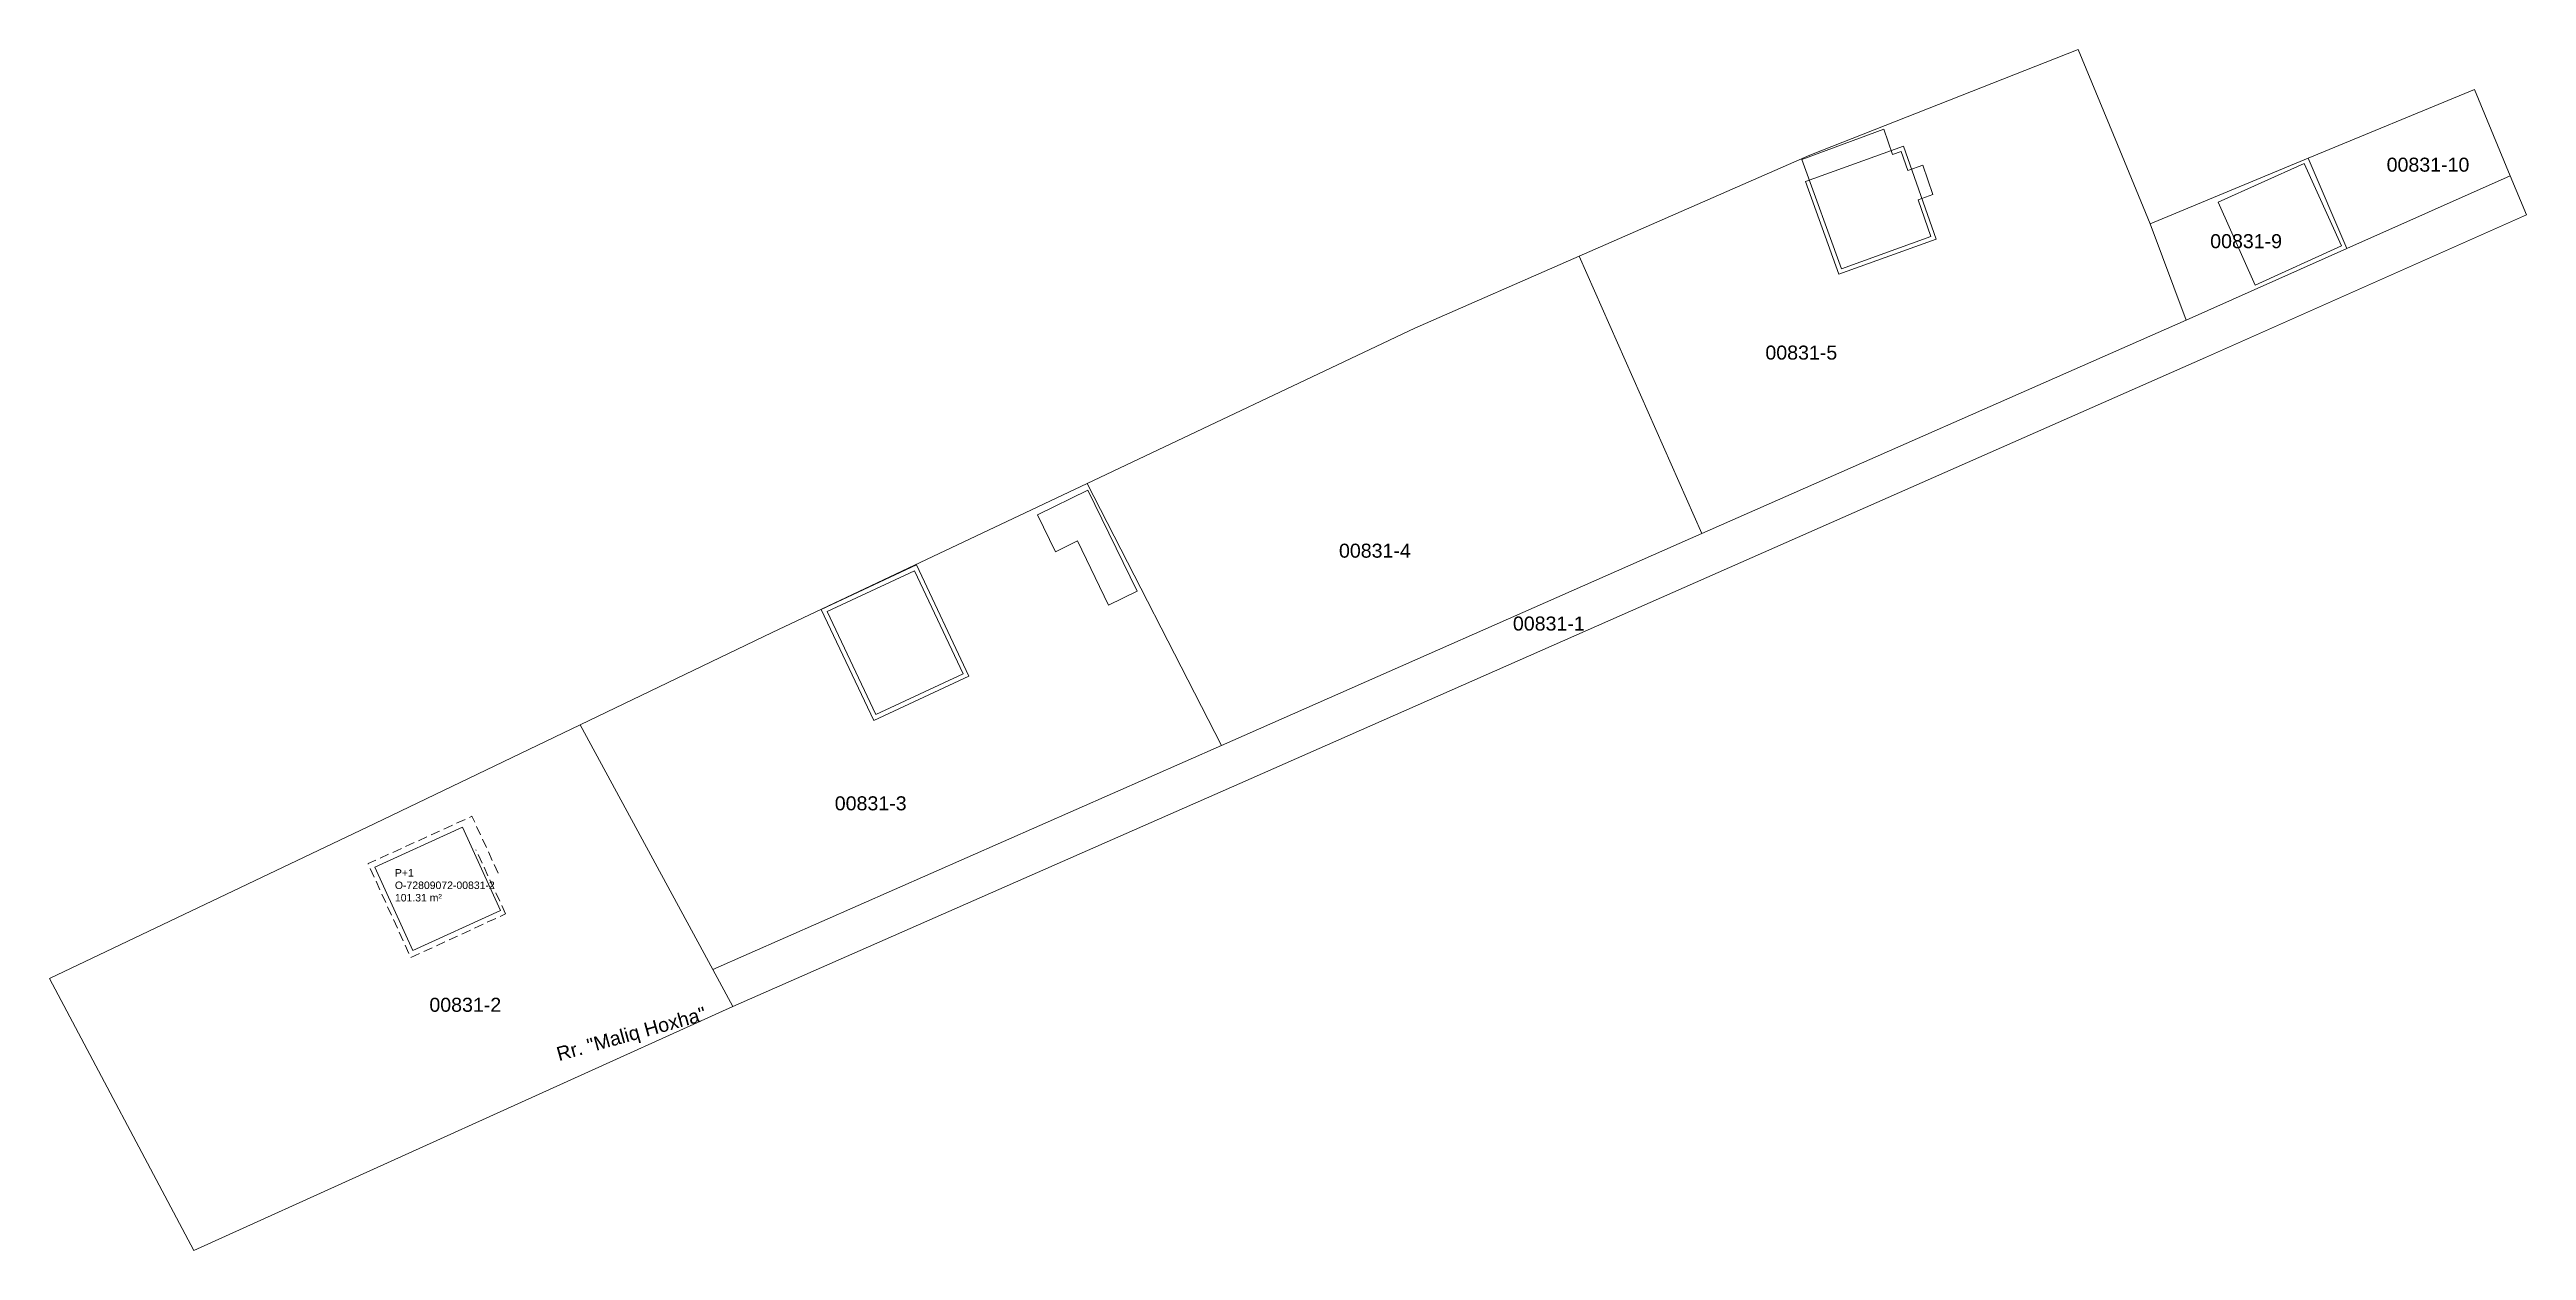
# Model space of a CAD drawing. Header units: metres. Extents: x 7507772 to 7508037, y 4699705 to 4699833.
import ezdxf

# ---------------------------------------------------------------- set-up
doc = ezdxf.new("R2010")
doc.units = ezdxf.units.M
doc.linetypes.add('DASHED', pattern=[0.75, 0.5, -0.25])
for name, color, linetype, lineweight in [('etazha', 7, 'Continuous', 0), ('Etazha 0 terasa', 6, 'Continuous', 0), ('kati 0', 1, 'Continuous', 0), ('Parcela kadastrale', 7, 'Continuous', 0), ('streha', 233, 'Continuous', 0)]:
    doc.layers.add(name, color=color, linetype=linetype, lineweight=lineweight)
doc.styles.get("Standard").update_dxf_attribs({"font": 'arial.ttf'})

msp = doc.modelspace()

# ---------------------------------------------------------------- linework, layer by layer
at = {"layer": 'Etazha 0 terasa', "flags": 128}
msp.add_lwpolyline([(7507888.57, 4699775.19), (7507883.3, 4699786), (7507877.91, 4699783.37), (7507879.82, 4699779.4), (7507882.17, 4699780.56), (7507885.51, 4699773.7), (7507888.57, 4699775.19)], dxfattribs=at)
at = {"layer": 'kati 0', "flags": 128}
for points in [[(7507971.07, 4699820.23), (7507972.67, 4699820.8), (7507973.74, 4699817.65), (7507972.19, 4699817.1), (7507973.54, 4699813.16), (7507963.97, 4699809.7), (7507959.74, 4699821.39), (7507968.5, 4699824.65), (7507969.42, 4699821.94), (7507970.35, 4699822.26)], [(7508013.5, 4699820.96), (7508017.51, 4699812.17), (7508008.28, 4699807.96), (7508004.32, 4699816.83)], [(7507864.72, 4699777.36), (7507855.38, 4699773.01), (7507860.6, 4699761.97), (7507869.94, 4699766.33)]]:
    msp.add_lwpolyline(points, close=True, dxfattribs=at)
at = {"layer": 'kati 0', "elevation": 598.93, "flags": 128}
msp.add_lwpolyline([(7507816.33, 4699749.9), (7507806.95, 4699745.62), (7507811.02, 4699736.7), (7507820.43, 4699740.99), (7507816.33, 4699749.9)], dxfattribs=at)
at = {"layer": 'Parcela kadastrale', "flags": 128}
for points in [[(7507935.88, 4699811.04), (7507960.57, 4699821.85), (7507989.3, 4699833.18), (7507993.51, 4699823.01), (7507997.01, 4699814.53), (7508000.87, 4699804.21), (7507949.01, 4699781.35), (7507935.88, 4699811.04)], [(7508031.76, 4699828.9), (7508035.58, 4699819.66), (7508018.09, 4699811.87), (7508013.95, 4699821.54), (7508031.76, 4699828.9)], [(7508018.09, 4699811.87), (7508000.87, 4699804.21), (7507997.01, 4699814.53), (7508013.95, 4699821.54), (7508018.09, 4699811.87)], [(7508035.58, 4699819.66), (7508037.31, 4699815.49), (7508002.93, 4699800.21), (7507950.78, 4699777.2), (7507899.56, 4699754.61), (7507845.3, 4699730.71), (7507843.16, 4699734.66), (7507897.59, 4699758.65), (7507949.01, 4699781.35), (7508000.87, 4699804.21), (7508018.09, 4699811.87), (7508035.58, 4699819.66)], [(7507883.22, 4699786.73), (7507918.29, 4699803.34), (7507935.88, 4699811.04), (7507949.01, 4699781.35), (7507897.59, 4699758.65), (7507883.22, 4699786.73)], [(7507828.93, 4699760.86), (7507849.5, 4699770.75), (7507883.22, 4699786.73), (7507897.59, 4699758.65), (7507843.16, 4699734.66), (7507828.93, 4699760.86)], [(7507787.6, 4699704.59), (7507772.13, 4699733.73), (7507806.95, 4699750.3), (7507828.93, 4699760.86), (7507843.16, 4699734.66), (7507845.3, 4699730.71), (7507787.6, 4699704.59)]]:
    msp.add_lwpolyline(points, dxfattribs=at)
at = {"layer": 'streha', "flags": 128}
for points, elevation in [([(7507970.62, 4699822.82), (7507960.12, 4699819.05), (7507963.71, 4699809.13), (7507974.1, 4699812.89)], 601.41), ([(7507864.95, 4699777.99), (7507870.57, 4699766.1), (7507860.37, 4699761.35), (7507854.75, 4699773.23)], 598.58)]:
    msp.add_lwpolyline(points, close=True, dxfattribs=dict(at, elevation=elevation))
at = {"layer": 'streha', "linetype": 'DASHED', "ltscale": 2, "elevation": 603.55, "flags": 128}
msp.add_lwpolyline([(7507820.16, 4699745), (7507817.36, 4699751.08), (7507806.23, 4699746.01), (7507810.81, 4699735.95), (7507820.96, 4699740.63)], dxfattribs=at)
at = {"layer": 'streha', "linetype": 'DASHED', "ltscale": 2, "flags": 128}
msp.add_lwpolyline([(7507820.96, 4699740.63), (7507817.78, 4699747.5)], dxfattribs=at)

# ---------------------------------------------------------------- texts
at = {"layer": 'etazha'}
msp.add_text('Rr. "Maliq Hoxha" ', height=1.5, rotation=15.5673, dxfattribs=at).set_placement((7507826.67, 4699724.86))
at = {"layer": 'Parcela kadastrale'}
for s, p in [('00831-10', (7508022.34, 4699820.1)), ('00831-9', (7508003.45, 4699811.91)), ('00831-5', (7507955.83, 4699799.98)), ('00831-4', (7507910.18, 4699778.77)), ('00831-1', (7507928.8, 4699770.97)), ('00831-3', (7507856.2, 4699751.72)), ('00831-2', (7507812.8, 4699730.15))]:
    msp.add_text(s, height=1.5, dxfattribs=at).set_placement(p)
at = {"layer": 'Parcela kadastrale', "insert": (7507809.11, 4699745.43), "char_height": 0.8, "width": 10.8078, "attachment_point": 1}
msp.add_mtext('P+1  \\PO-72809072-00831-2  \\P101.31 m²', dxfattribs=at)

doc.saveas('drawing.dxf')
